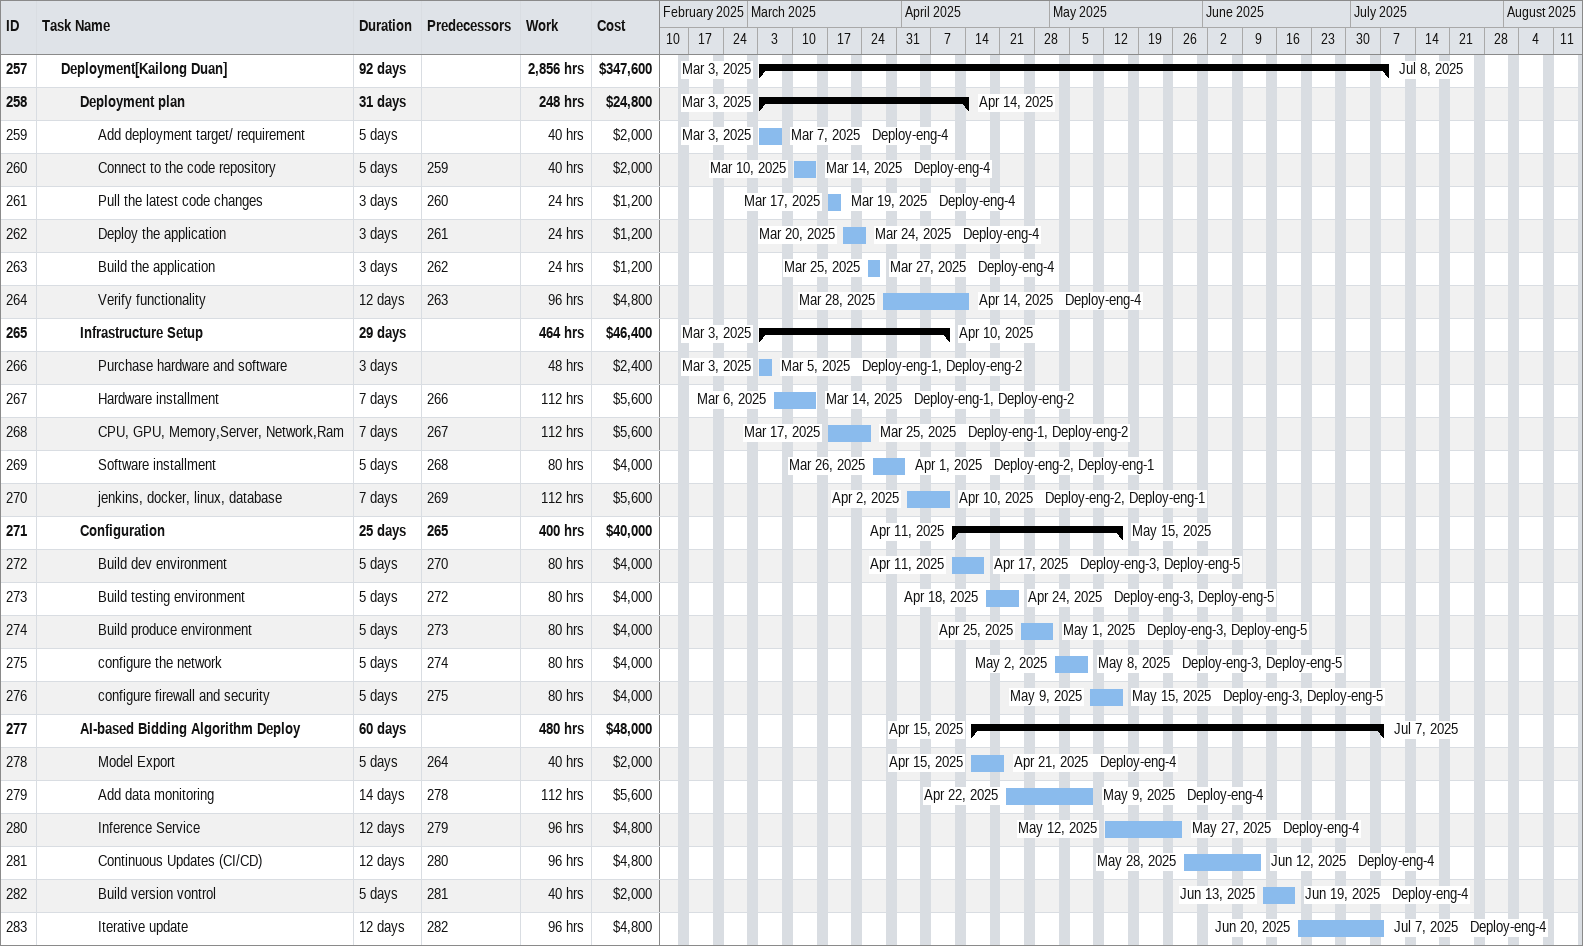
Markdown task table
| ID | Level | Task | Duration | Start | Finish | Predecessors | Resources | Work (h) | Cost ($) |
|---|---|---|---|---|---|---|---|---|---|
| 257 | 2 | **Deployment[Kailong Duan]** | 92d | 2025-03-03 | 2025-07-08 |  |  | 2856 | 347600 |
| 258 | 3 | **Deployment plan** | 31d | 2025-03-03 | 2025-04-14 |  |  | 248 | 24800 |
| 259 | 4 | Add deployment target/ requirement | 5d | 2025-03-03 | 2025-03-07 |  | Deploy-eng-4 | 40 | 2000 |
| 260 | 4 | Connect to the code repository | 5d | 2025-03-10 | 2025-03-14 | 259 | Deploy-eng-4 | 40 | 2000 |
| 261 | 4 | Pull the latest code changes | 3d | 2025-03-17 | 2025-03-19 | 260 | Deploy-eng-4 | 24 | 1200 |
| 262 | 4 | Deploy the application | 3d | 2025-03-20 | 2025-03-24 | 261 | Deploy-eng-4 | 24 | 1200 |
| 263 | 4 | Build the application | 3d | 2025-03-25 | 2025-03-27 | 262 | Deploy-eng-4 | 24 | 1200 |
| 264 | 4 | Verify functionality | 12d | 2025-03-28 | 2025-04-14 | 263 | Deploy-eng-4 | 96 | 4800 |
| 265 | 3 | **Infrastructure Setup** | 29d | 2025-03-03 | 2025-04-10 |  |  | 464 | 46400 |
| 266 | 4 | Purchase hardware and software | 3d | 2025-03-03 | 2025-03-05 |  | Deploy-eng-1, Deploy-eng-2 | 48 | 2400 |
| 267 | 4 | Hardware installment | 7d | 2025-03-06 | 2025-03-14 | 266 | Deploy-eng-1, Deploy-eng-2 | 112 | 5600 |
| 268 | 4 | CPU, GPU, Memory,Server, Network,Ram | 7d | 2025-03-17 | 2025-03-25 | 267 | Deploy-eng-1, Deploy-eng-2 | 112 | 5600 |
| 269 | 4 | Software installment | 5d | 2025-03-26 | 2025-04-01 | 268 | Deploy-eng-2, Deploy-eng-1 | 80 | 4000 |
| 270 | 4 | jenkins, docker, linux, database | 7d | 2025-04-02 | 2025-04-10 | 269 | Deploy-eng-2, Deploy-eng-1 | 112 | 5600 |
| 271 | 3 | **Configuration** | 25d | 2025-04-11 | 2025-05-15 | 265 |  | 400 | 40000 |
| 272 | 4 | Build dev environment | 5d | 2025-04-11 | 2025-04-17 | 270 | Deploy-eng-3, Deploy-eng-5 | 80 | 4000 |
| 273 | 4 | Build testing environment | 5d | 2025-04-18 | 2025-04-24 | 272 | Deploy-eng-3, Deploy-eng-5 | 80 | 4000 |
| 274 | 4 | Build produce environment | 5d | 2025-04-25 | 2025-05-01 | 273 | Deploy-eng-3, Deploy-eng-5 | 80 | 4000 |
| 275 | 4 | configure the network | 5d | 2025-05-02 | 2025-05-08 | 274 | Deploy-eng-3, Deploy-eng-5 | 80 | 4000 |
| 276 | 4 | configure firewall and security | 5d | 2025-05-09 | 2025-05-15 | 275 | Deploy-eng-3, Deploy-eng-5 | 80 | 4000 |
| 277 | 3 | **AI-based Bidding Algorithm Deploy** | 60d | 2025-04-15 | 2025-07-07 |  |  | 480 | 48000 |
| 278 | 4 | Model Export | 5d | 2025-04-15 | 2025-04-21 | 264 | Deploy-eng-4 | 40 | 2000 |
| 279 | 4 | Add data monitoring | 14d | 2025-04-22 | 2025-05-09 | 278 | Deploy-eng-4 | 112 | 5600 |
| 280 | 4 | Inference Service | 12d | 2025-05-12 | 2025-05-27 | 279 | Deploy-eng-4 | 96 | 4800 |
| 281 | 4 | Continuous Updates (CI/CD) | 12d | 2025-05-28 | 2025-06-12 | 280 | Deploy-eng-4 | 96 | 4800 |
| 282 | 4 | Build version vontrol | 5d | 2025-06-13 | 2025-06-19 | 281 | Deploy-eng-4 | 40 | 2000 |
| 283 | 4 | Iterative update | 12d | 2025-06-20 | 2025-07-07 | 282 | Deploy-eng-4 | 96 | 4800 |
